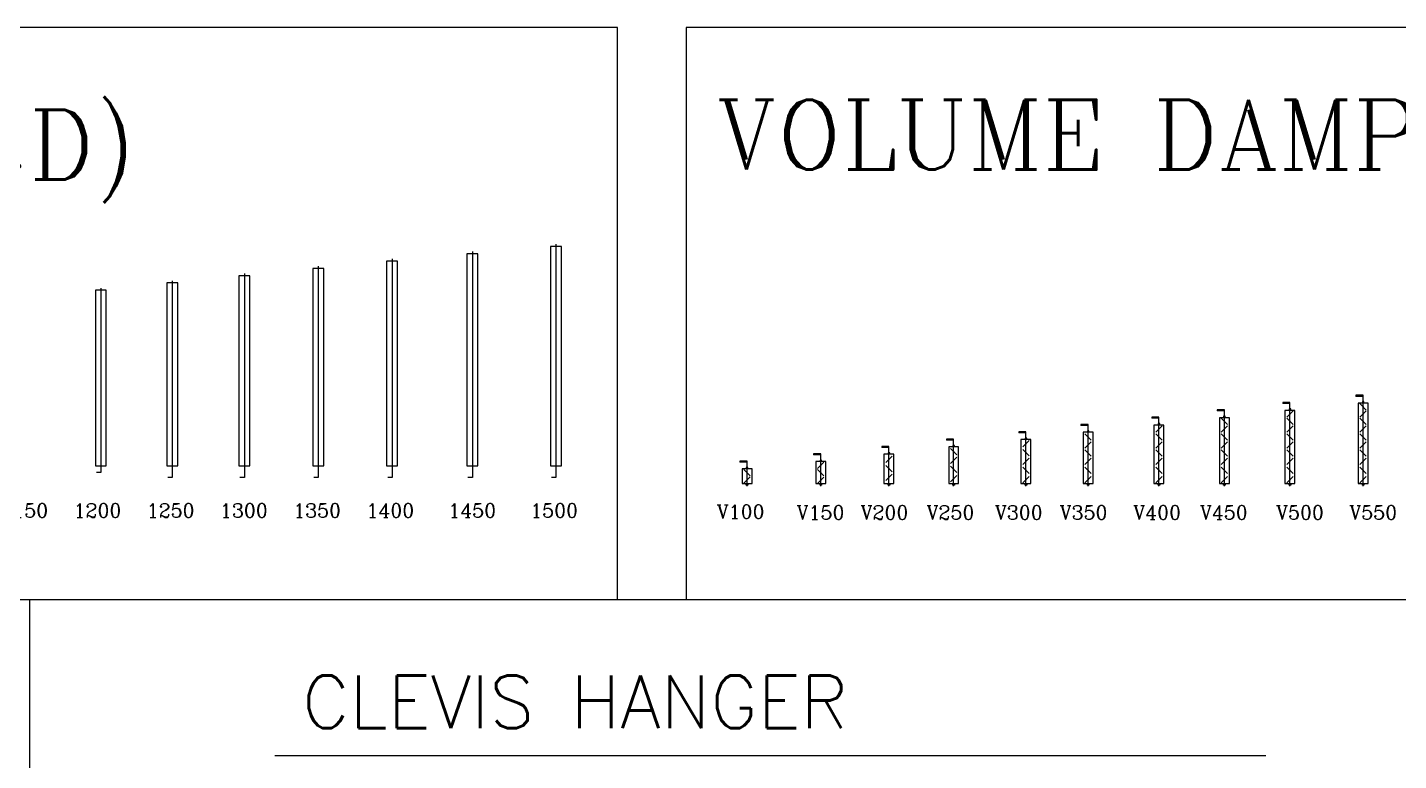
# Model space of a CAD drawing. Extents: x 462150 to 608263, y 35809 to 85242.
# Drawn here: x 493884 to 503248, y 65598 to 70606 of the extents above; entities that cross this region are included whole.
import ezdxf

# ---------------------------------------------------------------- set-up
doc = ezdxf.new("R2010")
doc.units = 0
doc.header["$LTSCALE"] = 500
doc.header["$MEASUREMENT"] = 0
for name, color, linetype in [('AC-VAV', 1, 'Continuous'), ('AC-VCD', 2, 'Continuous'), ('AC.VD.', 41, 'Continuous'), ('L', 7, 'Continuous'), ('MLEROY80', 2, 'Continuous'), ('PL-W-TEXT', 7, 'Continuous'), ('Text', 50, 'Continuous')]:
    doc.layers.add(name, color=color, linetype=linetype)
doc.styles.add('FF-LOOP', font='romanc.shx', dxfattribs={"height": 2})
doc.styles.add('ROMANC', font='romans.shx', dxfattribs={"width": 0.65, "height": 200})

# ---------------------------------------------------------------- blocks, each defined once
blk = doc.blocks.new('V100')
at = {"layer": 'AC.VD.'}
for p, q in [((0, 54), (-48.8, 54)), ((-48.8, 54), (-48.8, 45.8)), ((0, 45.8), (-48.8, 45.8)), ((0, -117.9), (0, 54)), ((21.6, -47.3), (-21.6, -4)), ((21.6, -54.6), (-21.6, -97.9))]:
    blk.add_line(p, q, dxfattribs=at)
for points in [[(34, -100), (34, 0), (-34, 0), (-34, -100)], [(5.1, 6.3), (5.1, 9.9), (-5.1, 9.9), (-5.1, 6.3)], [(5.1, -106.3), (5.1, -109.9), (-5.1, -109.9), (-5.1, -106.3)]]:
    blk.add_lwpolyline(points, close=True, dxfattribs=at)
at = {"layer": 'AC.VD.', "const_width": 5.17}
for points in [[(0, -22.8, 1), (0, -28.5, 1)], [(0, -79.1, -1), (0, -73.4, -1)]]:
    blk.add_lwpolyline(points, format="xyb", close=True, dxfattribs=at)
blk = doc.blocks.new('V150')
at = {"layer": 'AC.VD.'}
for p, q in [((0, 54), (-48.8, 54)), ((-48.8, 54), (-48.8, 45.8)), ((0, 45.8), (-48.8, 45.8)), ((0, -167.9), (0, 54)), ((21.6, -4.2), (-21.6, -47.5)), ((21.6, -96.6), (-21.6, -53.3)), ((21.6, -105.2), (-21.6, -148.5))]:
    blk.add_line(p, q, dxfattribs=at)
for points in [[(34, -150), (34, 0), (-34, 0), (-34, -150)], [(5.1, 6.3), (5.1, 9.9), (-5.1, 9.9), (-5.1, 6.3)], [(5.1, -156.3), (5.1, -159.9), (-5.1, -159.9), (-5.1, -156.3)]]:
    blk.add_lwpolyline(points, close=True, dxfattribs=at)
at = {"layer": 'AC.VD.', "const_width": 5.17}
for points in [[(0, -28.7, -1), (0, -23, -1)], [(0, -72.1, 1), (0, -77.8, 1)], [(0, -129.7, -1), (0, -124, -1)]]:
    blk.add_lwpolyline(points, format="xyb", close=True, dxfattribs=at)
blk = doc.blocks.new('V200')
at = {"layer": 'AC.VD.'}
for p, q in [((0, 54), (-48.8, 54)), ((-48.8, 54), (-48.8, 45.8)), ((0, 45.8), (-48.8, 45.8)), ((0, -217.9), (0, 54)), ((21.6, -12.4), (-21.6, -55.7)), ((21.6, -120.2), (-21.6, -76.9)), ((21.6, -135), (-21.6, -178.3))]:
    blk.add_line(p, q, dxfattribs=at)
for points in [[(34, -200), (34, 0), (-34, 0), (-34, -200)], [(5.1, 6.3), (5.1, 9.9), (-5.1, 9.9), (-5.1, 6.3)], [(5.1, -206.3), (5.1, -209.9), (-5.1, -209.9), (-5.1, -206.3)]]:
    blk.add_lwpolyline(points, close=True, dxfattribs=at)
at = {"layer": 'AC.VD.', "const_width": 5.17}
for points in [[(0, -36.9, -1), (0, -31.2, -1)], [(0, -95.7, 1), (0, -101.4, 1)], [(0, -159.5, -1), (0, -153.8, -1)]]:
    blk.add_lwpolyline(points, format="xyb", close=True, dxfattribs=at)
blk = doc.blocks.new('V250')
at = {"layer": 'AC.VD.'}
for p, q in [((0, 54), (-48.8, 54)), ((-48.8, 54), (-48.8, 45.8)), ((0, 45.8), (-48.8, 45.8)), ((0, -267.9), (0, 54)), ((21.6, -53.6), (-21.6, -10.3)), ((21.6, -68.8), (-21.6, -112.1)), ((21.6, -174.2), (-21.6, -130.9)), ((21.6, -195.4), (-21.6, -238.7))]:
    blk.add_line(p, q, dxfattribs=at)
for points in [[(34, -250), (34, 0), (-34, 0), (-34, -250)], [(5.1, 6.3), (5.1, 9.9), (-5.1, 9.9), (-5.1, 6.3)], [(5.1, -256.3), (5.1, -259.9), (-5.1, -259.9), (-5.1, -256.3)]]:
    blk.add_lwpolyline(points, close=True, dxfattribs=at)
at = {"layer": 'AC.VD.', "const_width": 5.17}
for points in [[(0, -29.1, 1), (0, -34.8, 1)], [(0, -93.3, -1), (0, -87.6, -1)], [(0, -149.7, 1), (0, -155.4, 1)], [(0, -219.9, -1), (0, -214.1, -1)]]:
    blk.add_lwpolyline(points, format="xyb", close=True, dxfattribs=at)
blk = doc.blocks.new('V300')
at = {"layer": 'AC.VD.'}
for p, q in [((0, 54), (-48.8, 54)), ((-48.8, 54), (-48.8, 45.8)), ((0, 45.8), (-48.8, 45.8)), ((0, -317.9), (0, 54)), ((21.6, -6.5), (-21.6, -49.8)), ((21.6, -110.7), (-21.6, -67.4)), ((21.6, -125.8), (-21.6, -169.1)), ((21.6, -231.3), (-21.6, -188)), ((21.6, -252.4), (-21.6, -295.7))]:
    blk.add_line(p, q, dxfattribs=at)
for points in [[(34, -300), (34, 0), (-34, 0), (-34, -300)], [(5.1, 6.3), (5.1, 9.9), (-5.1, 9.9), (-5.1, 6.3)], [(5.1, -306.3), (5.1, -309.9), (-5.1, -309.9), (-5.1, -306.3)]]:
    blk.add_lwpolyline(points, close=True, dxfattribs=at)
at = {"layer": 'AC.VD.', "const_width": 5.17}
for points in [[(0, -31, -1), (0, -25.2, -1)], [(0, -86.2, 1), (0, -91.9, 1)], [(0, -150.3, -1), (0, -144.6, -1)], [(0, -206.7, 1), (0, -212.5, 1)], [(0, -276.9, -1), (0, -271.2, -1)]]:
    blk.add_lwpolyline(points, format="xyb", close=True, dxfattribs=at)
blk = doc.blocks.new('V350')
at = {"layer": 'AC.VD.'}
for p, q in [((0, 54), (-48.8, 54)), ((-48.8, 54), (-48.8, 45.8)), ((0, 45.8), (-48.8, 45.8)), ((0, -367.9), (0, 54)), ((21.6, -54), (-21.6, -10.7)), ((21.6, -64), (-21.6, -107.3)), ((21.6, -163.8), (-21.6, -120.5)), ((21.6, -175.8), (-21.6, -219.1)), ((21.6, -281.3), (-21.6, -238)), ((21.6, -302.4), (-21.6, -345.7))]:
    blk.add_line(p, q, dxfattribs=at)
for points in [[(34, -350), (34, 0), (-34, 0), (-34, -350)], [(5.1, 6.3), (5.1, 9.9), (-5.1, 9.9), (-5.1, 6.3)], [(5.1, -356.3), (5.1, -359.9), (-5.1, -359.9), (-5.1, -356.3)]]:
    blk.add_lwpolyline(points, close=True, dxfattribs=at)
at = {"layer": 'AC.VD.', "const_width": 5.17}
for points in [[(0, -29.5, 1), (0, -35.2, 1)], [(0, -88.5, -1), (0, -82.8, -1)], [(0, -139.3, 1), (0, -145, 1)], [(0, -200.3, -1), (0, -194.6, -1)], [(0, -256.7, 1), (0, -262.5, 1)], [(0, -326.9, -1), (0, -321.2, -1)]]:
    blk.add_lwpolyline(points, format="xyb", close=True, dxfattribs=at)
blk = doc.blocks.new('V400')
at = {"layer": 'AC.VD.'}
for p, q in [((0, 54), (-48.8, 54)), ((-48.8, 54), (-48.8, 45.8)), ((0, 45.8), (-48.8, 45.8)), ((0, -417.9), (0, 54)), ((21.6, -5), (-21.6, -48.3)), ((21.6, -104), (-21.6, -60.7)), ((21.6, -114), (-21.6, -157.3)), ((21.6, -213.8), (-21.6, -170.5)), ((21.6, -225.8), (-21.6, -269.1)), ((21.6, -331.3), (-21.6, -288)), ((21.6, -352.4), (-21.6, -395.7))]:
    blk.add_line(p, q, dxfattribs=at)
for points in [[(34, -400), (34, 0), (-34, 0), (-34, -400)], [(5.1, 6.3), (5.1, 9.9), (-5.1, 9.9), (-5.1, 6.3)], [(5.1, -406.3), (5.1, -409.9), (-5.1, -409.9), (-5.1, -406.3)]]:
    blk.add_lwpolyline(points, close=True, dxfattribs=at)
at = {"layer": 'AC.VD.', "const_width": 5.17}
for points in [[(0, -29.5, -1), (0, -23.8, -1)], [(0, -79.5, 1), (0, -85.2, 1)], [(0, -138.5, -1), (0, -132.8, -1)], [(0, -189.3, 1), (0, -195, 1)], [(0, -250.3, -1), (0, -244.6, -1)], [(0, -306.7, 1), (0, -312.5, 1)], [(0, -376.9, -1), (0, -371.2, -1)]]:
    blk.add_lwpolyline(points, format="xyb", close=True, dxfattribs=at)
blk = doc.blocks.new('V450')
at = {"layer": 'AC.VD.'}
for p, q in [((0, 54), (-48.8, 54)), ((-48.8, 54), (-48.8, 45.8)), ((0, 45.8), (-48.8, 45.8)), ((0, -467.9), (0, 54)), ((21.6, -46.8), (-21.6, -3.5)), ((21.6, -55), (-21.6, -98.3)), ((21.6, -154), (-21.6, -110.7)), ((21.6, -164), (-21.6, -207.3)), ((21.6, -263.8), (-21.6, -220.5)), ((21.6, -275.8), (-21.6, -319.1)), ((21.6, -381.3), (-21.6, -338)), ((21.6, -402.4), (-21.6, -445.7))]:
    blk.add_line(p, q, dxfattribs=at)
for points in [[(34, -450), (34, 0), (-34, 0), (-34, -450)], [(5.1, 6.3), (5.1, 9.9), (-5.1, 9.9), (-5.1, 6.3)], [(5.1, -456.3), (5.1, -459.9), (-5.1, -459.9), (-5.1, -456.3)]]:
    blk.add_lwpolyline(points, close=True, dxfattribs=at)
at = {"layer": 'AC.VD.', "const_width": 5.17}
for points in [[(0, -22.3, 1), (0, -28, 1)], [(0, -79.5, -1), (0, -73.8, -1)], [(0, -129.5, 1), (0, -135.2, 1)], [(0, -188.5, -1), (0, -182.8, -1)], [(0, -239.3, 1), (0, -245, 1)], [(0, -300.3, -1), (0, -294.6, -1)], [(0, -356.7, 1), (0, -362.5, 1)], [(0, -426.9, -1), (0, -421.2, -1)]]:
    blk.add_lwpolyline(points, format="xyb", close=True, dxfattribs=at)
blk = doc.blocks.new('V500')
at = {"layer": 'AC.VD.'}
for p, q in [((0, 54), (-48.8, 54)), ((-48.8, 54), (-48.8, 45.8)), ((0, 45.8), (-48.8, 45.8)), ((0, -517.9), (0, 54)), ((21.6, -3.8), (-21.6, -47.1)), ((21.6, -96.8), (-21.6, -53.5)), ((21.6, -105), (-21.6, -148.3)), ((21.6, -204), (-21.6, -160.7)), ((21.6, -214), (-21.6, -257.3)), ((21.6, -313.8), (-21.6, -270.5)), ((21.6, -325.8), (-21.6, -369.1)), ((21.6, -431.3), (-21.6, -388)), ((21.6, -452.4), (-21.6, -495.7))]:
    blk.add_line(p, q, dxfattribs=at)
for points in [[(34, -500), (34, 0), (-34, 0), (-34, -500)], [(5.1, 6.3), (5.1, 9.9), (-5.1, 9.9), (-5.1, 6.3)], [(5.1, -506.3), (5.1, -509.9), (-5.1, -509.9), (-5.1, -506.3)]]:
    blk.add_lwpolyline(points, close=True, dxfattribs=at)
at = {"layer": 'AC.VD.', "const_width": 5.17}
for points in [[(0, -28.3, -1), (0, -22.6, -1)], [(0, -72.3, 1), (0, -78, 1)], [(0, -129.5, -1), (0, -123.8, -1)], [(0, -179.5, 1), (0, -185.2, 1)], [(0, -238.5, -1), (0, -232.8, -1)], [(0, -289.3, 1), (0, -295, 1)], [(0, -350.3, -1), (0, -344.6, -1)], [(0, -406.7, 1), (0, -412.5, 1)], [(0, -476.9, -1), (0, -471.2, -1)]]:
    blk.add_lwpolyline(points, format="xyb", close=True, dxfattribs=at)
blk = doc.blocks.new('V550')
at = {"layer": 'AC.VD.'}
for p, q in [((0, 54), (-48.8, 54)), ((-48.8, 54), (-48.8, 45.8)), ((0, 45.8), (-48.8, 45.8)), ((0, -567.9), (0, 54)), ((21.6, -47.5), (-21.6, -4.2)), ((21.6, -53.8), (-21.6, -97.1)), ((21.6, -146.8), (-21.6, -103.5)), ((21.6, -155), (-21.6, -198.3)), ((21.6, -254), (-21.6, -210.7)), ((21.6, -264), (-21.6, -307.3)), ((21.6, -363.8), (-21.6, -320.5)), ((21.6, -375.8), (-21.6, -419.1)), ((21.6, -481.3), (-21.6, -438)), ((21.6, -502.4), (-21.6, -545.7))]:
    blk.add_line(p, q, dxfattribs=at)
for points in [[(34, -550), (34, 0), (-34, 0), (-34, -550)], [(5.1, 6.3), (5.1, 9.9), (-5.1, 9.9), (-5.1, 6.3)], [(5.1, -556.3), (5.1, -559.9), (-5.1, -559.9), (-5.1, -556.3)]]:
    blk.add_lwpolyline(points, close=True, dxfattribs=at)
at = {"layer": 'AC.VD.', "const_width": 5.17}
for points in [[(-2.9, -25.8, -1), (2.9, -25.8, -1)], [(0, -78.3, -1), (0, -72.6, -1)], [(0, -122.3, 1), (0, -128, 1)], [(0, -179.5, -1), (0, -173.8, -1)], [(0, -229.5, 1), (0, -235.2, 1)], [(0, -288.5, -1), (0, -282.8, -1)], [(0, -339.3, 1), (0, -345, 1)], [(0, -400.3, -1), (0, -394.6, -1)], [(0, -456.7, 1), (0, -462.5, 1)], [(0, -526.9, -1), (0, -521.2, -1)]]:
    blk.add_lwpolyline(points, format="xyb", close=True, dxfattribs=at)
blk = doc.blocks.new('VCD1200')
at = {"layer": 'AC-VCD'}
for p, q in [((-1215, 0), (45, 0)), ((45, 0), (45, -30))]:
    blk.add_line(p, q, dxfattribs=at)
blk.add_lwpolyline([(0, 37.5), (-1200, 37.5), (-1200, -37.5), (0, -37.5), (0, 37.5)], dxfattribs=at)
blk = doc.blocks.new('VCD1250')
at = {"layer": 'AC-VCD'}
for p, q in [((-1265, 0), (78.6, 0)), ((78.6, 0), (78.6, -30))]:
    blk.add_line(p, q, dxfattribs=at)
blk.add_lwpolyline([(0, 37.5), (-1250, 37.5), (-1250, -37.5), (0, -37.5), (0, 37.5)], dxfattribs=at)
blk = doc.blocks.new('VCD1300')
at = {"layer": 'AC-VCD'}
for p, q in [((-1315, 0), (78.6, 0)), ((78.6, 0), (78.6, -30))]:
    blk.add_line(p, q, dxfattribs=at)
blk.add_lwpolyline([(0, 37.5), (-1300, 37.5), (-1300, -37.5), (0, -37.5), (0, 37.5)], dxfattribs=at)
blk = doc.blocks.new('VCD1350')
at = {"layer": 'AC-VCD'}
for p, q in [((-1365, 0), (78.6, 0)), ((78.6, 0), (78.6, -30))]:
    blk.add_line(p, q, dxfattribs=at)
blk.add_lwpolyline([(0, 37.5), (-1350, 37.5), (-1350, -37.5), (0, -37.5), (0, 37.5)], dxfattribs=at)
blk = doc.blocks.new('VCD1400')
at = {"layer": 'AC-VCD'}
for p, q in [((-1415, 0), (78.6, 0)), ((78.6, 0), (78.6, -30))]:
    blk.add_line(p, q, dxfattribs=at)
blk.add_lwpolyline([(0, 37.5), (-1400, 37.5), (-1400, -37.5), (0, -37.5), (0, 37.5)], dxfattribs=at)
blk = doc.blocks.new('VCD1450')
at = {"layer": 'AC-VCD'}
for p, q in [((-1465, 0), (78.6, 0)), ((78.6, 0), (78.6, -30))]:
    blk.add_line(p, q, dxfattribs=at)
blk.add_lwpolyline([(0, 37.5), (-1450, 37.5), (-1450, -37.5), (0, -37.5), (0, 37.5)], dxfattribs=at)
blk = doc.blocks.new('VCD1500')
at = {"layer": 'AC-VCD'}
for p, q in [((-1515, 0), (78.6, 0)), ((78.6, 0), (78.6, -30))]:
    blk.add_line(p, q, dxfattribs=at)
blk.add_lwpolyline([(0, 37.5), (-1500, 37.5), (-1500, -37.5), (0, -37.5), (0, 37.5)], dxfattribs=at)

msp = doc.modelspace()

# ---------------------------------------------------------------- linework, layer by layer
for points in [[(482908.3, 66699.1), (497912.9, 66699.1), (497912.9, 70606), (482908.3, 70606)], [(498382.3, 66699.1), (508936.1, 66699.1), (508936.1, 70606), (498382.3, 70606)]]:
    msp.add_lwpolyline(points, close=True)
at = {"layer": 'L'}
msp.add_line((502340.7, 65630.4), (495573.8, 65630.4), dxfattribs=at)
at = {"layer": 'MLEROY80'}
msp.add_lwpolyline([(493899.8, 66699.1), (506272.1, 66699.1), (506272.1, 44927.8), (493899.8, 44927.8)], close=True, dxfattribs=at)

# ---------------------------------------------------------------- block references
at = {"layer": 'AC-VAV', "rotation": 270}
for name, p in [('VCD1500', (497493.2, 67610.3)), ('VCD1400', (496374.3, 67610.3)), ('VCD1450', (496922.7, 67610.3)), ('VCD1300', (495365.6, 67610.3)), ('VCD1350', (495870.3, 67610.3)), ('VCD1250', (494872.6, 67610.3)), ('VCD1200', (494385.2, 67610.3))]:
    msp.add_blockref(name, p, dxfattribs=at)
at = {"layer": 'AC.VD.'}
for name, p in [('V550', (503006.4, 68040.2)), ('V450', (502058.6, 67940.2)), ('V500', (502506.4, 67990.2)), ('V350', (501127.8, 67840.2)), ('V400', (501611.7, 67890.2)), ('V300', (500703.3, 67790.2)), ('V200', (499767.9, 67690.2)), ('V250', (500209.7, 67740.2)), ('V100', (498798.5, 67590.2)), ('V150', (499302.4, 67640.2))]:
    msp.add_blockref(name, p, dxfattribs=at)

# ---------------------------------------------------------------- texts
at = {"layer": 'PL-W-TEXT', "style": 'FF-LOOP'}
for s, height, p in [('VOLUME DAMPER (V.D)', 476.28, (498591.2, 69635.3, 0)), ('VOLUME CONTROL DAMPER (V.C.D)', 476.28, (483117.2, 69566.5, 0)), ('1150', 95.26, (493698.7, 67259.5)), ('1200', 95.26, (494198.7, 67259.5)), ('1250', 95.26, (494698.7, 67259.5)), ('1300', 95.26, (495198.7, 67259.5)), ('1350', 95.26, (495698.7, 67259.5)), ('1400', 95.26, (496198.7, 67259.5)), ('1450', 95.26, (496758.1, 67259.5)), ('1500', 95.26, (497317.6, 67259.5)), ('V100', 95.26, (498591.4, 67250.6)), ('V150', 95.26, (499137.1, 67245.4)), ('V200', 95.26, (499573.6, 67245.4)), ('V250', 95.26, (500024.5, 67245.4)), ('V300', 95.26, (500491.1, 67245.4)), ('V350', 95.26, (500933.5, 67245.4)), ('V400', 95.26, (501435.9, 67245.4)), ('V450', 95.26, (501891.4, 67245.4)), ('V500', 95.26, (502411.7, 67245.4)), ('V550', 95.26, (502911.7, 67245.4))]:
    msp.add_text(s, height=height, dxfattribs=at).set_placement(p)
at = {"layer": 'Text', "style": 'ROMANC'}
msp.add_text('CLEVIS HANGER', height=359.424, dxfattribs=at).set_placement((495759.9, 65819.9))

doc.saveas('drawing.dxf')
